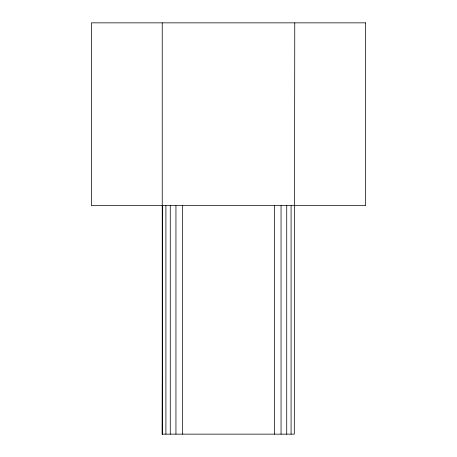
<?xml version="1.0" encoding="UTF-8"?>
<svg xmlns="http://www.w3.org/2000/svg" width="457" height="457" viewBox="0 0 457 457"><rect width="100%" height="100%" fill="white"/><g stroke="black" fill="none" stroke-linecap="round" stroke-linejoin="round"><path stroke-width="0.69" d="M162.309 434.15L162.389 205.65M274.44 434.15L274.44 205.65M281.049 434.15L281.055 205.65M286.722 434.15L286.733 205.65M291.08 434.15L291.092 205.65M294.765 22.85L294.302 434.15L162.235 434.15L162.686 205.65M182.56 205.65L182.56 434.15M175.945 205.65L175.945 434.15M170.267 205.65L170.267 434.15M165.908 205.65L165.908 434.15M162.235 22.85L162.252 434.15M365.6 22.85L91.4 22.85L91.4 205.65L365.6 205.65L365.6 22.85"/></g></svg>
